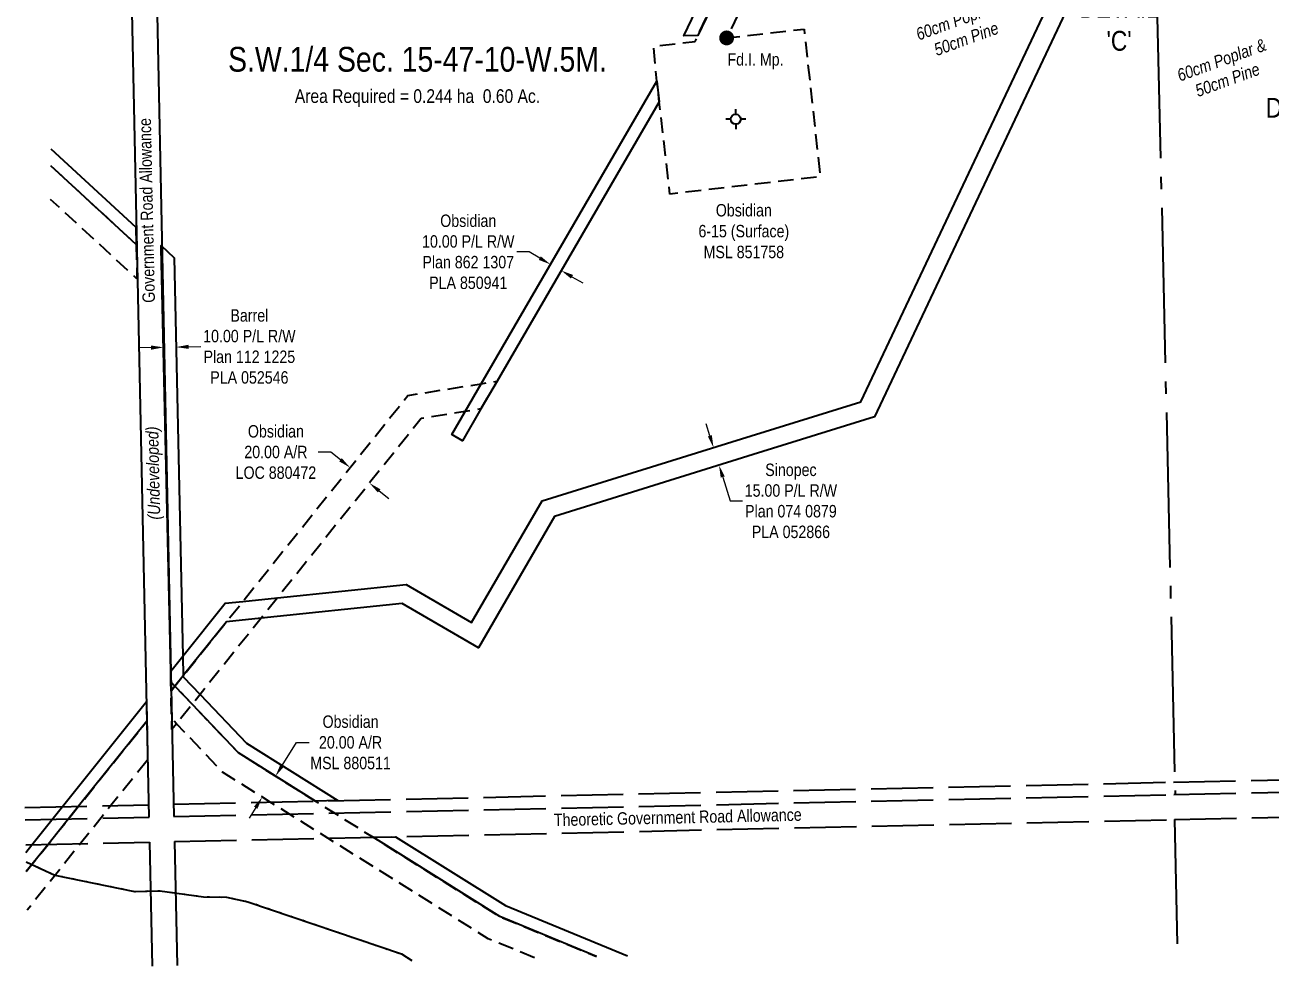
# Model space of a CAD drawing. Extents: x 606847 to 616975, y 5877213 to 5883625.
# Drawn here: x 607736 to 608740, y 5878598 to 5879356 of the extents above; entities that cross this region are included whole.
import ezdxf
from ezdxf.enums import TextEntityAlignment as Align

# ---------------------------------------------------------------- set-up
doc = ezdxf.new("R2010")
doc.units = 0
doc.header["$LTSCALE"] = 5
doc.header["$PDMODE"] = 34
doc.header["$PDSIZE"] = 0.03
for name, pattern in [('foc-ACCESSROAD', [3.75, 2.5, -1.25]), ('foc-QUARTERLINE', [33, 25, -3, 2, -3]), ('foc-UNSURVEYED', [12.5, 10, -2.5]), ('foc-WHEELTRACKS', [2, 0.4, -1.6])]:
    doc.linetypes.add(name, pattern=pattern)
doc.layers.get('Defpoints').update_dxf_attribs({"color": 9})
for name, color, linetype in [('C-AR', 13, 'foc-ACCESSROAD'), ('C-RW', 13, 'Continuous'), ('C-SYMBOL', 7, 'Continuous'), ('C-WS', 13, 'foc-ACCESSROAD'), ('DETAIL-T', 7, 'Continuous'), ('F-RW', 190, 'Continuous'), ('F-WS-S', 8, 'Continuous'), ('L-AREAREQUIRED', 7, 'Continuous'), ('L-MON', 1, 'Continuous'), ('L-QSEC', 8, 'foc-QUARTERLINE'), ('L-ROAD-T', 7, 'Continuous'), ('L-SEC', 7, 'Continuous'), ('L-USEC', 7, 'foc-UNSURVEYED'), ('T-BUSH-T', 110, 'Continuous'), ('T-WATER-P3', 160, 'foc-WHEELTRACKS')]:
    doc.layers.add(name, color=color, linetype=linetype)
for name, color, linetype, lineweight in [('C-AR-T', 13, 'Continuous', 9), ('C-RW-T', 13, 'Continuous', 9), ('C-WS-T', 13, 'Continuous', 9), ('F-RW-T', 190, 'Continuous', 9), ('T-TEXT', 48, 'Continuous', 18)]:
    doc.layers.add(name, color=color, linetype=linetype, lineweight=lineweight)
doc.styles.add('100L', font='ARIALN.TTF', dxfattribs={"height": 11})
doc.styles.add('175L', font='ARIALN.TTF', dxfattribs={"height": 20})
doc.styles.add('80CG', font='ARIALN.TTF', dxfattribs={"height": 10})
doc.styles.add('80L', font='ARIALN.TTF', dxfattribs={"height": 10})
doc.styles.add('80LS', font='ARIALNI.TTF', dxfattribs={"height": 10})
doc.styles.add('foc-LtypeFont', font='ARIALN.TTF', dxfattribs={"height": 7.35})
doc.linetypes.add('foc-TOPO-flowdirection-NOLINE', pattern='A,0,[">",foc-LtypeFont,S=0.3,R=0,X=0,Y=-0.945],-20,[">",foc-LtypeFont,S=0.3,R=0,X=0,Y=-0.945],0', length=20)
doc.dimstyles.new('Compass 5 000', dxfattribs={"dimscale": 5, "dimtxt": 9, "dimasz": 2, "dimexe": 0.2, "dimexo": 0.0625, "dimgap": 0.5, "dimtad": 0, "dimtih": 1, "dimtoh": 1, "dimzin": 0, "dimdsep": 46, "dimtxsty": '80CG', "dimcen": 0.1, "dimse1": 1, "dimse2": 1, "dimclrd": 256, "dimclrt": 256, "dimaunit": 1, "dimadec": 4, "dimazin": 0, "dimtfac": 0.06, "dimtofl": 0, "dimtmove": 0, "dimatfit": 1, "dimfxl": 0.2, "dimtolj": 1, "dimtzin": 0, "dimlwd": -1, "dimarcsym": 0})

# ---------------------------------------------------------------- blocks, each defined once
blk = doc.blocks.new('*D432')
at = {"layer": 'C-AR-T', "transparency": 16777216}
for p, q in [((607982.1, 5879012), (607972.1, 5879012)), ((607989.9, 5879005.8), (607982.1, 5879012)), ((608021.1, 5878980.7), (608028.9, 5878974.5))]:
    blk.add_line(p, q, dxfattribs=at)
for points in [[(607991, 5879007.1), (607988.9, 5879004.5), (607997.7, 5878999.5)], [(608022.2, 5878982), (608020.1, 5878979.4), (608013.3, 5878987)]]:
    blk.add_solid(points, dxfattribs=at)
at = {"layer": 'Defpoints', "color": 0, "transparency": 16777216}
for p in [(608015.9, 5879022.2), (608031.5, 5879009.7), (607997.7, 5878999.5)]:
    blk.add_point(p, dxfattribs=at)
at = {"layer": 'C-AR-T', "transparency": 16777216, "insert": (607937.9, 5879012), "char_height": 10, "attachment_point": 5, "style": '80CG'}
blk.add_mtext('\\A1;Obsidian\\P20.00 A/R\\PLOC 880472', dxfattribs=at)
blk = doc.blocks.new('*D445')
at = {"layer": 'C-AR-T', "transparency": 16777216}
for p, q in [((607942.9, 5878759.2), (607954.6, 5878777.9)), ((607954.6, 5878777.9), (607964.6, 5878777.9)), ((607921.6, 5878725.3), (607916.3, 5878716.8))]:
    blk.add_line(p, q, dxfattribs=at)
for points in [[(607941.5, 5878760.1), (607944.3, 5878758.3), (607937.6, 5878750.7)], [(607920.2, 5878726.2), (607923, 5878724.4), (607926.9, 5878733.8)]]:
    blk.add_solid(points, dxfattribs=at)
at = {"layer": 'Defpoints', "color": 0, "transparency": 16777216}
for p in [(607917.9, 5878763.1), (607907.3, 5878746.1), (607937.6, 5878750.7)]:
    blk.add_point(p, dxfattribs=at)
at = {"layer": 'C-AR-T', "transparency": 16777216, "insert": (607998.1, 5878777.9), "char_height": 10, "attachment_point": 5, "style": '80CG'}
blk.add_mtext('\\A1;Obsidian\\P20.00 A/R\\PMSL 880511', dxfattribs=at)
blk = doc.blocks.new('*D446')
at = {"layer": 'Defpoints', "color": 0, "transparency": 16777216}
for p in [(607857.4, 5879096.6), (607847.3, 5879092.4), (607857.5, 5879092.6)]:
    blk.add_point(p, dxfattribs=at)
at = {"layer": 'F-RW-T', "transparency": 16777216}
for p, q in [((607837.2, 5879096.2), (607827.2, 5879096)), ((607867.4, 5879096.8), (607877.4, 5879097.1))]:
    blk.add_line(p, q, dxfattribs=at)
for points in [[(607837.2, 5879097.9), (607837.3, 5879094.5), (607847.2, 5879096.4)], [(607867.4, 5879098.5), (607867.5, 5879095.2), (607857.4, 5879096.6)]]:
    blk.add_solid(points, dxfattribs=at)
at = {"layer": 'F-RW-T', "transparency": 16777216, "insert": (607916.5, 5879097.1), "char_height": 10, "attachment_point": 5, "style": '80CG'}
blk.add_mtext('\\A1;Barrel\\P10.00 P/L R/W\\PPlan 112 1225\\PPLA 052546', dxfattribs=at)
blk = doc.blocks.new('*D447')
at = {"layer": 'Defpoints', "color": 0, "transparency": 16777216}
for p in [(608284.9, 5879013.8), (608289.4, 5878999.6), (608295.2, 5879001.4)]:
    blk.add_point(p, dxfattribs=at)
at = {"layer": 'F-RW-T', "transparency": 16777216}
for p, q in [((608287.8, 5879025.1), (608284.8, 5879034.7)), ((608298.2, 5878991.8), (608304.2, 5878972.6)), ((608304.2, 5878972.6), (608314.2, 5878972.6))]:
    blk.add_line(p, q, dxfattribs=at)
for points in [[(608289.4, 5879025.6), (608286.2, 5879024.6), (608290.8, 5879015.6)], [(608299.8, 5878992.3), (608296.6, 5878991.4), (608295.2, 5879001.4)]]:
    blk.add_solid(points, dxfattribs=at)
at = {"layer": 'F-RW-T', "transparency": 16777216, "insert": (608353.2, 5878972.6), "char_height": 10, "attachment_point": 5, "style": '80CG'}
blk.add_mtext('\\A1;Sinopec\\P15.00 P/L R/W\\PPlan 074 0879\\PPLA 052866', dxfattribs=at)
blk = doc.blocks.new('*D448')
at = {"layer": 'C-RW-T', "transparency": 16777216}
for p, q in [((608142.1, 5879173.4), (608132.1, 5879173.4)), ((608150.7, 5879168.4), (608142.1, 5879173.4)), ((608176.6, 5879153.3), (608185.3, 5879148.3))]:
    blk.add_line(p, q, dxfattribs=at)
for points in [[(608151.5, 5879169.8), (608149.9, 5879166.9), (608159.3, 5879163.3)], [(608177.5, 5879154.8), (608175.8, 5879151.9), (608168, 5879158.3)]]:
    blk.add_solid(points, dxfattribs=at)
at = {"layer": 'Defpoints', "color": 0, "transparency": 16777216}
for p in [(608155.5, 5879156.8), (608159.3, 5879163.3), (608164.2, 5879151.8)]:
    blk.add_point(p, dxfattribs=at)
at = {"layer": 'C-RW-T', "transparency": 16777216, "insert": (608093, 5879173.4), "char_height": 10, "attachment_point": 5, "style": '80CG'}
blk.add_mtext('\\A1;Obsidian\\P10.00 P/L R/W\\PPlan 862 1307\\PPLA 850941', dxfattribs=at)
blk = doc.blocks.new('*D452')
at = {"layer": 'C-RW-T', "transparency": 16777216}
for p, q in [((608275.9, 5879412.6), (608265.9, 5879412.6)), ((608284.9, 5879408.2), (608275.9, 5879412.6)), ((608311.9, 5879395.3), (608320.9, 5879390.9))]:
    blk.add_line(p, q, dxfattribs=at)
for points in [[(608285.6, 5879409.8), (608284.2, 5879406.7), (608293.9, 5879403.9)], [(608312.6, 5879396.8), (608311.2, 5879393.8), (608302.9, 5879399.6)]]:
    blk.add_solid(points, dxfattribs=at)
at = {"layer": 'Defpoints', "color": 0, "transparency": 16777216}
for p in [(608302.9, 5879422.8), (608311.9, 5879418.4), (608302.9, 5879399.6)]:
    blk.add_point(p, dxfattribs=at)
at = {"layer": 'C-RW-T', "transparency": 16777216, "insert": (608226.8, 5879412.6), "char_height": 10, "attachment_point": 5, "style": '80CG'}
blk.add_mtext('\\A1;Obsidian\\P10.00 P/L R/W\\PPlan 862 1525\\PPLA 840735', dxfattribs=at)
blk = doc.blocks.new('*D469')
at = {"layer": 'C-RW-T', "transparency": 16777216}
for p, q in [((608603.6, 5879507.1), (608607.7, 5879516.3)), ((608589.4, 5879475.2), (608563.5, 5879417.3)), ((608563.5, 5879417.3), (608553.5, 5879417.3))]:
    blk.add_line(p, q, dxfattribs=at)
for points in [[(608602.1, 5879507.8), (608605.1, 5879506.5), (608599.5, 5879498)], [(608587.9, 5879475.9), (608590.9, 5879474.6), (608593.5, 5879484.4)]]:
    blk.add_solid(points, dxfattribs=at)
at = {"layer": 'Defpoints', "color": 0, "transparency": 16777216}
for p in [(608589.5, 5879502.5), (608583.4, 5879488.9), (608593.5, 5879484.4)]:
    blk.add_point(p, dxfattribs=at)
at = {"layer": 'C-RW-T', "transparency": 16777216, "insert": (608483.6, 5879417.3), "char_height": 10, "attachment_point": 5, "style": '80CG'}
blk.add_mtext('\\A1;Obsidian\\P15.00 P/L R/W\\PPLA 112090\\P(Expired, To be Cancelled)', dxfattribs=at)
blk = doc.blocks.new('GABD')
for p, q in [((-0.81, 0), (-1.62, 0)), ((0, 0.81), (0, 1.62)), ((1.62, 0), (0.81, 0)), ((0, -0.81), (0, -1.62))]:
    blk.add_line(p, q)
blk.add_circle((0, 0), 0.8)
blk = doc.blocks.new('fdia')
at = {"color": 255, "const_width": 1}
blk.add_lwpolyline([(-0.5, 0, 1), (0.5, 0, 1)], format="xyb", close=True, dxfattribs=at)
blk = doc.blocks.new('Fdiaa')
blk.add_blockref('fdia', (0, 0))
blk = doc.blocks.new('fdib')
at = {"color": 1, "const_width": 1.6}
blk.add_lwpolyline([(-0.4, 0, 1), (0.4, 0, 1)], format="xyb", close=True, dxfattribs=at)
at = {"color": 1}
blk.add_circle((0, 0), 0.8, dxfattribs=at)
blk = doc.blocks.new('Fdibb')
blk.add_blockref('fdib', (0, 0))
blk = doc.blocks.new('fdicc')
for name in ['Fdibb', 'Fdiaa']:
    blk.add_blockref(name, (0, 0))
blk = doc.blocks.new('FDI')
blk.add_blockref('fdicc', (0, 0))

msp = doc.modelspace()

# ---------------------------------------------------------------- linework, layer by layer
at = {"layer": 'C-AR', "flags": 128}
for points in [[(607756.27, 5879242.834), (607825.238, 5879179.468), (607825.859, 5879151.724), (607756.216, 5879215.708)], [(607736.561, 5878673.747), (607754.18, 5878695.722), (607778.799, 5878726.431), (607833.833, 5878795.072), (607834.528, 5878763.952), (607804.901, 5878727.002), (607780.285, 5878696.293), (607737.257, 5878642.626)]]:
    msp.add_lwpolyline(points, dxfattribs=at)
msp.add_lwpolyline([(607857.776, 5878792.947), (607854.096, 5878788.358), (607853.902, 5878797.022), (607853.398, 5878819.572), (607856.467, 5878823.367), (607863.137, 5878831.628), (607863.469, 5878832.04), (607897.99, 5878875.1), (607911.175, 5878891.546), (608044.318, 5879057.621), (608103.454, 5879067.07), (608116.192, 5879069.105), (608103.224, 5879046.769), (608090.486, 5879044.734), (608055.101, 5879039.08), (607939.167, 5878894.467), (607925.991, 5878878.032), (607876.723, 5878816.58), (607870.408, 5878808.703), (607857.776, 5878792.947)], close=True, dxfattribs=at)
at = {"layer": 'C-RW'}
msp.add_lwpolyline([(608367.351, 5879533.924), (608278.099, 5879347.881), (608266.892, 5879347.629), (608356.151, 5879533.678)], dxfattribs=at)
msp.add_lwpolyline([(608103.224, 5879046.769), (608088.298, 5879021.059), (608079.654, 5879026.077), (608090.486, 5879044.734), (608103.454, 5879067.07), (608245.058, 5879310.992), (608246.987, 5879294.403), (608116.192, 5879069.105), (608103.224, 5879046.769)], close=True, dxfattribs=at)
at = {"layer": 'C-WS', "flags": 128}
msp.add_lwpolyline([(608391.525, 5879533.501), (608301.372, 5879345.886), (608363.792, 5879353.062), (608376.892, 5879234.072), (608255.644, 5879219.972), (608246.987, 5879294.403), (608245.058, 5879310.992), (608242.526, 5879339.12), (608276.072, 5879342.977), (608278.099, 5879347.881), (608367.351, 5879533.924), (608375.846, 5879551.629), (608384.505, 5879569.679), (608390.996, 5879583.21), (608395.167, 5879591.903), (608399.49, 5879600.913), (608183.501, 5879697.184), (608191.658, 5879715.457), (608427.449, 5879608.263), (608391.525, 5879533.501)], close=True, dxfattribs=at)
msp.add_lwpolyline([(608146.436, 5878604.268), (608109.155, 5878619.615), (607979.802, 5878700.67), (607933.288, 5878729.82), (607894.943, 5878753.85), (607857.776, 5878792.947), (607853.902, 5878797.022), (607853.398, 5878819.572), (607853.237, 5878826.765), (607856.467, 5878823.367), (607870.408, 5878808.703), (607907.707, 5878769.466), (607969.695, 5878730.619), (608016.207, 5878701.47), (608118.342, 5878637.474), (608196.369, 5878605.352)], dxfattribs=at)
at = {"layer": 'F-RW'}
for points in [[(608778.428, 5879798.465), (608420.473, 5879040.377), (608322.863, 5879010.004), (608162.659, 5878960.153), (608101.259, 5878854.277), (608039.758, 5878889.946), (607925.991, 5878878.032), (607897.99, 5878875.1), (607863.469, 5878832.04), (607863.137, 5878831.628), (607856.467, 5878823.367), (607853.398, 5878819.572), (607853.237, 5878826.765), (607853.048, 5878835.251), (607862.797, 5878847.382), (607897.111, 5878890.078), (607911.175, 5878891.546), (607939.167, 5878894.467), (608042.971, 5878905.3), (608095.72, 5878874.687), (608152.552, 5878972.628), (608313.246, 5879022.571), (608409.628, 5879052.527), (608764.87, 5879804.867)], [(607756.297, 5879256.42), (607824.929, 5879193.302), (607825.238, 5879179.468), (607756.27, 5879242.834)], [(607736.215, 5878689.23), (607741.183, 5878695.438), (607765.758, 5878726.145), (607833.481, 5878810.771), (607833.832, 5878795.072), (607778.799, 5878726.431), (607754.18, 5878695.722), (607736.561, 5878673.747)], [(608196.369, 5878605.352), (608118.342, 5878637.474), (608016.207, 5878701.47), (608034.41, 5878701.87), (608122.936, 5878646.402), (608221.335, 5878605.894)]]:
    msp.add_lwpolyline(points, dxfattribs=at)
msp.add_lwpolyline([(607914.09, 5878777.273), (607987.889, 5878731.018), (607969.695, 5878730.618), (607907.707, 5878769.466), (607870.408, 5878808.703), (607856.467, 5878823.367), (607853.237, 5878826.765), (607853.048, 5878835.251), (607845.427, 5879176.122), (607845.373, 5879178.533), (607855.872, 5879168.694), (607862.797, 5878847.382), (607863.137, 5878831.628), (607863.153, 5878830.855), (607876.723, 5878816.58), (607914.09, 5878777.273)], close=True, dxfattribs=at)
at = {"layer": 'L-QSEC', "flags": 128}
for points in [[(608644.595, 5879538.874), (608663.025, 5878735.835)], [(608662.456, 5878715.709), (608664.727, 5878615.516)]]:
    msp.add_lwpolyline(points, dxfattribs=at)
at = {"layer": 'L-SEC', "flags": 128}
for points in [[(607835.564, 5878717.617), (607818.782, 5879519.581)], [(607838.888, 5879520.036), (607855.668, 5878718.059)], [(607836.013, 5878697.513), (607838.247, 5878597.581)], [(607856.117, 5878697.956), (607858.351, 5878598.024)]]:
    msp.add_lwpolyline(points, dxfattribs=at)
at = {"layer": 'L-USEC', "flags": 128}
for points in [[(608661.772, 5878745.864), (609468.103, 5878763.615)], [(608662.013, 5878735.812), (609468.354, 5878753.564)], [(607855.444, 5878728.111), (608661.772, 5878745.864)], [(607855.674, 5878718.059), (608662.013, 5878735.812)], [(607735.51, 5878725.491), (607835.339, 5878727.669)], [(608662.456, 5878715.709), (609468.796, 5878733.461)], [(607735.745, 5878715.439), (607835.575, 5878717.617)], [(607856.117, 5878697.956), (608662.456, 5878715.709)], [(607736.183, 5878695.336), (607836.013, 5878697.513)]]:
    msp.add_lwpolyline(points, dxfattribs=at)
at = {"layer": 'T-WATER-P3', "linetype": 'foc-TOPO-flowdirection-NOLINE', "flags": 128}
msp.add_lwpolyline([(607736.385, 5878681.649), (607759.56, 5878670.961), (607823.914, 5878657.816), (607844.278, 5878658.373), (607879.414, 5878653.537), (607898.092, 5878653.202), (607915.351, 5878649.499), (608039.237, 5878607.33), (608047.439, 5878602.12)], dxfattribs=at)
at = {"layer": 'T-WATER-P3', "flags": 128}
msp.add_lwpolyline([(607736.385, 5878681.649), (607759.56, 5878670.961), (607823.914, 5878657.816), (607844.278, 5878658.373), (607879.414, 5878653.537), (607898.092, 5878653.202), (607915.351, 5878649.499), (608039.237, 5878607.33), (608047.439, 5878602.12)], dxfattribs=at)

# ---------------------------------------------------------------- block references
at = {"layer": 'F-WS-S', "xscale": 4.997919999999994, "yscale": 4.997919999999994, "zscale": 4.997919999999994}
msp.add_blockref('GABD', (608308.7, 5879280.337), dxfattribs=at)
at = {"layer": 'L-MON', "xscale": 4.99790845, "yscale": 4.99790845, "zscale": 4.99790845}
msp.add_blockref('FDI', (608301.372, 5879345.886), dxfattribs=at)

# ---------------------------------------------------------------- texts
at = {"layer": 'C-SYMBOL', "color": 3, "style": '175L'}
msp.add_text('S.W.1/4 Sec. 15-47-10-W.5M.', height=19.99163, dxfattribs=at).set_placement((608052.055, 5879312.687), align=Align.BOTTOM_CENTER)
at = {"layer": 'C-WS-T', "insert": (608315.216, 5879211.965), "char_height": 9.99584, "width": 72.59366, "attachment_point": 2, "line_spacing_factor": 1.010437, "style": '80CG'}
msp.add_mtext('Obsidian\\P6-15 (Surface)\\PMSL 851758', dxfattribs=at)
at = {"layer": 'DETAIL-T', "color": 3, "char_height": 15.9933, "attachment_point": 5, "style": '80CG'}
for s, insert, width in [("SEE\\PDETAIL 'C'", (608617.817, 5879370.104), 63.60951), ("SEE\\PDETAIL 'B'", (608780.332, 5879302.891), 87.73038)]:
    msp.add_mtext(s, dxfattribs=dict(at, insert=insert, width=width))
at = {"layer": 'L-AREAREQUIRED', "color": 5, "style": '100L'}
msp.add_text('Area Required = 0.244 ha  0.60 Ac.', height=10.9954, dxfattribs=at).set_placement((608052.055, 5879290.197), align=Align.BOTTOM_CENTER)
at = {"layer": 'L-ROAD-T', "style": '80L'}
for s, rotation, p in [('Government Road Allowance', 91.280727, (607833.731, 5879206.777)), ('Theoretic Government Road Allowance', 1.261172, (608261.964, 5878717.569))]:
    msp.add_text(s, height=9.99584, rotation=rotation, dxfattribs=at).set_placement(p, align=Align.MIDDLE_CENTER)
at = {"layer": 'T-BUSH-T', "char_height": 10, "attachment_point": 1, "rotation": 20, "style": '80L'}
for insert in [(608449.851, 5879352.018), (608660.484, 5879318.923)]:
    msp.add_mtext_dynamic_manual_height_columns('{\\fArial Narrow|b0|i1|c0|p34; 60cm Poplar &\\P\\pi12.618;50cm Pine}', width=78.27736, gutter_width=47.5, heights=[0], dxfattribs=dict(at, insert=insert))
at = {"layer": 'T-TEXT', "style": '80LS'}
msp.add_text('(Undeveloped)', height=9.99584, rotation=91.280727, dxfattribs=at).set_placement((607838.821, 5878995.061), align=Align.MIDDLE_CENTER)

# ---------------------------------------------------------------- dimensions: what is measured, and where the dimension line sits
at = {"layer": 'C-AR-T'}
for base, p1, p2, angle, text, picture, middle in [((607997.725, 5878999.504), (608031.523, 5879009.67), (608015.91, 5879022.187), 141.280773, 'Obsidian\\P20.00 A/R\\PLOC 880472', '*D432', (607937.85, 5879012.014)), ((607937.574, 5878750.749), (607907.264, 5878746.128), (607917.89, 5878763.084), 57.924764, 'Obsidian\\P20.00 A/R\\PMSL 880511', '*D445', (607998.077, 5878777.887))]:
    dim = msp.add_linear_dim(base=base, p1=p1, p2=p2, angle=angle, text=text, dimstyle='Compass 5 000', dxfattribs=at)
    dim.commit()
    dim.dimension.update_dxf_attribs({"geometry": picture, "text_midpoint": middle, "dimtype": 161})
at = {"layer": 'C-RW-T'}
for base, p1, p2, angle, text, picture, middle in [((608593.467, 5879484.375), (608589.466, 5879502.5), (608583.384, 5879488.876), 245.946953, 'Obsidian\\P15.00 P/L R/W\\PPLA 112090\\P(Expired, To be Cancelled)', '*D469', (608483.576, 5879417.269)), ((608302.911, 5879399.599), (608302.933, 5879422.752), (608311.944, 5879418.429), 334.371205, 'Obsidian\\P10.00 P/L R/W\\PPlan 862 1525\\PPLA 840735', '*D452', (608226.782, 5879412.573))]:
    dim = msp.add_linear_dim(base=base, p1=p1, p2=p2, angle=angle, text=text, dimstyle='Compass 5 000', dxfattribs=at)
    dim.commit()
    dim.dimension.update_dxf_attribs({"geometry": picture, "text_midpoint": middle, "dimtype": 161})
dim = msp.add_aligned_dim(p1=(608164.175, 5879151.756), p2=(608155.53, 5879156.775), distance=-7.602, text='Obsidian\\P10.00 P/L R/W\\PPlan 862 1307\\PPLA 850941', dimstyle='Compass 5 000', dxfattribs=at)
dim.commit()
dim.dimension.update_dxf_attribs({"geometry": '*D448', "text_midpoint": (608092.965, 5879173.391)})
at = {"layer": 'F-RW-T'}
for base, p1, p2, angle, text, picture, middle in [((607857.425, 5879096.626), (607847.299, 5879092.394), (607857.512, 5879092.614), 1.234607, 'Barrel\\P10.00 P/L R/W\\PPlan 112 1225\\PPLA 052546', '*D446', (607916.507, 5879097.056)), ((608295.205, 5879001.397), (608284.946, 5879013.776), (608289.363, 5878999.58), 287.28462, 'Sinopec\\P15.00 P/L R/W\\PPlan 074 0879\\PPLA 052866', '*D447', (608353.245, 5878972.622))]:
    dim = msp.add_linear_dim(base=base, p1=p1, p2=p2, angle=angle, text=text, dimstyle='Compass 5 000', dxfattribs=at)
    dim.commit()
    dim.dimension.update_dxf_attribs({"geometry": picture, "text_midpoint": middle, "dimtype": 161})

# ---------------------------------------------------------------- next in the draw order: texts
at = {"layer": 'L-MON', "insert": (608302.05, 5879333.589), "char_height": 9.9918, "attachment_point": 1, "style": '80L', "bg_fill": 3, "box_fill_scale": 1.1, "bg_fill_color": 256, "bg_fill_transparency": 0}
msp.add_mtext_dynamic_manual_height_columns('Fd.I. Mp.', width=44.31149, gutter_width=50, heights=[0], dxfattribs=at)

doc.saveas('drawing.dxf')
